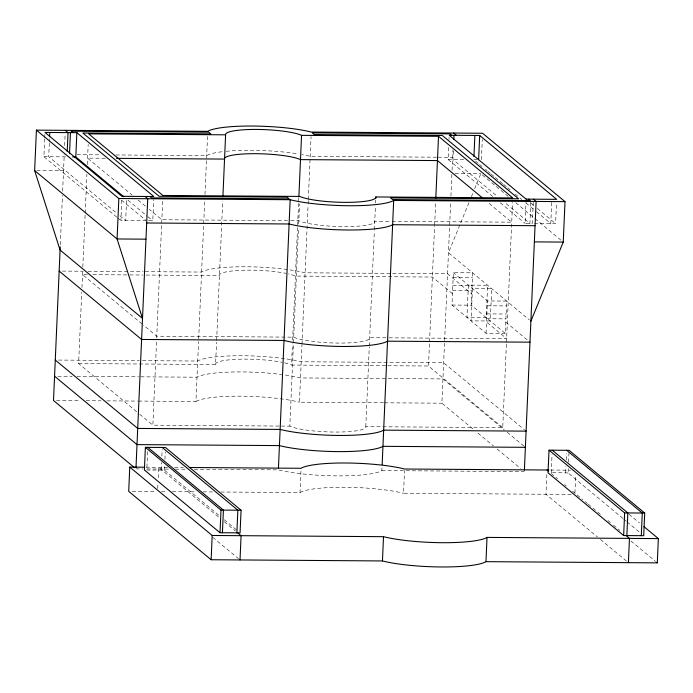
<?xml version="1.0" encoding="UTF-8"?>
<svg xmlns="http://www.w3.org/2000/svg" width="693" height="693" viewBox="0 0 693 693"><rect width="100%" height="100%" fill="white"/><g stroke="black" fill="none" stroke-linecap="round" stroke-linejoin="round"><path stroke-width="0.52" stroke-dasharray="3.46 2.6" d="M116.753 217.134L43.91 156.705L44.69 138.765M44.733 137.716L44.872 134.546M49.316 143.018L48.718 156.739L116.597 213.046M49.368 141.97L49.506 138.799M60.308 244.69L62.465 195.417M62.647 191.129L64.241 154.6M64.64 145.504L65.107 134.892M136.634 411.694L78.621 363.565L81.739 292.203M81.939 287.569L82.649 271.361M82.831 267.048L85.144 214.206M85.187 213.132L86.885 174.307M87.309 164.596L88.184 144.482M146.362 220.746L120.885 220.573L121.76 200.528M126.576 200.563L125.702 220.608L119.906 215.8M148.501 220.764L152.781 220.79L153.699 199.697M147.609 451.68L146.803 470.019L164.458 470.14L219.309 515.644M279.132 426.056L152.876 425.173L156.523 341.762M156.679 338.054L162.708 200.017M157.718 488.53L157.917 483.974M158.186 477.91L158.645 467.299L218.763 517.177M161.252 470.114L161.582 462.569M161.859 456.098L162.145 449.627M164.458 470.14L164.691 464.743M164.934 459.355L165.263 451.801M138.574 401.074L195.946 401.481L198.562 341.571M198.683 338.79L203.664 224.619M203.716 223.536L204.747 199.809M204.981 194.421L207.545 135.88M78.621 363.565L215.575 364.527L216.545 342.281M216.632 340.428L222.713 201.143M385.689 365.713L291.536 365.055L292.463 343.737M292.628 340.029L298.856 197.358M506.384 344.204L502.746 427.616L365.791 426.663A39.414 6.575 2.5 0 1 334.624 432.051A39.414 6.575 2.5 0 1 289.83 426.134L293.434 343.65M293.477 342.723L298.475 228.24M298.657 223.926L299.532 204.011M383.532 402.789L299.454 402.2L301.949 345.079M301.992 344.152L308.073 204.851M308.125 203.768L308.264 200.537M308.307 199.454L311.053 136.608M220.894 492.004L300.026 492.558L301.013 469.811M365.791 426.663L369.274 346.959M369.308 346.032L374.333 230.925M374.385 229.851L375.424 206.055M375.554 203.023L375.684 199.991M194.3 469.282L278.378 469.863A59.122 9.858 2.5 0 0 336.945 475.883A59.122 9.858 2.5 0 0 381.886 470.59L382.025 467.558M571.249 494.447L403.534 493.277L404.53 470.53M502.746 427.616L428.491 366.008L429.461 343.771M429.539 341.918L434.589 226.351M434.632 225.277L435.672 201.55M492.827 196.613L448.128 159.529L448.683 146.864M449.003 139.484L449.099 137.37M472.808 428.837L441.891 403.196L444.508 343.295M444.629 340.514L450.71 201.342M450.944 195.989L451.923 173.493M452.061 170.253L452.962 149.731M453.317 151.117L452.945 159.563L497.643 196.647M505.301 333.437L486.044 333.298L451.975 305.041L453.387 272.687L472.643 272.817L471.231 305.171L505.301 333.437L506.713 301.083L487.448 300.944L453.387 272.687M481.418 159.676L482.302 139.579M486.044 333.298L487.448 300.944M506.47 342.351L512.577 202.46M533.255 202.347L532.337 223.441L525.112 223.397L526.03 202.295M530.847 202.33L529.928 223.423L505.093 202.824M551.715 202.477L550.788 223.57L535.065 210.525M534.39 223.458L555.604 223.605L556.531 202.503M546.829 474.558L545.971 494.274L597.487 537.014M551.238 472.843L552.035 454.504M565.679 472.938L565.964 466.467M566.25 459.996L566.528 453.525M622.938 518.459L568.087 472.955L568.277 468.641M568.563 462.17L569.031 451.386M574.921 492.957L575.718 474.757M468.936 202.72L448.458 252.754L529.279 319.811M471.396 196.708L473.033 192.706M474.67 188.704L480.812 173.692L508.29 196.491M77.088 154.695L100.346 154.86M115.982 154.963L206.679 155.596A59.122 9.858 2.5 0 1 223.016 151.62M436.581 157.207L310.195 156.323A59.122 9.858 2.5 0 0 301.862 154.539M438.184 157.216L452.624 157.311M43.91 156.705L66.97 156.861M448.128 159.529L464.423 159.641M473.813 159.702L478.62 159.737M105.232 158.255L87.587 158.125L132.172 195.114M36.79 170.591L63.539 170.781M455.128 173.51L480.812 173.692M287.586 220.617L161.85 219.733L149.307 209.329M290.644 220.634L298.804 220.695A39.414 6.575 2.5 0 0 343.589 226.611A39.414 6.575 2.5 0 0 374.757 221.223L391.077 221.336M392.099 221.344L511.711 222.176L488.002 202.503M62.37 271.093L83.229 271.24M87.968 271.275L143.217 271.656M145.305 271.673L201.594 272.063A59.122 9.858 2.5 0 1 246.535 266.779A59.122 9.858 2.5 0 1 305.111 272.791L390.592 273.389M392.68 273.397L447.539 273.787L471.725 293.849M87.318 274.627L82.502 274.601L141.987 323.943M93.001 274.671L127.677 274.913M129.721 274.93L142.975 275.017M146.032 275.043L219.456 275.554A39.414 6.575 2.5 0 1 242.619 270.261A39.414 6.575 2.5 0 1 286.079 273.363M453.179 277.538L472.435 277.676M452.824 285.629L472.08 285.759M452.607 290.48L471.872 290.61M451.975 305.041L471.231 305.171M487.24 305.795L506.496 305.934M486.884 313.886L506.141 314.024M486.677 318.737L505.933 318.875M385.992 337.803L369.672 337.69A39.414 6.575 2.5 0 1 338.505 343.078A39.414 6.575 2.5 0 1 293.719 337.162L156.765 336.2L143.477 325.182M389.05 337.829L506.626 338.652L486.529 321.976M58.481 360.065L139.328 360.629M142.463 360.646L197.713 361.036A59.122 9.858 2.5 0 1 242.654 355.743A59.122 9.858 2.5 0 1 301.221 361.755L443.659 362.751L524.384 429.729M387.829 365.722L428.491 366.008M57.779 376.238L72.219 376.342M77.036 376.377L138.626 376.801M140.714 376.819L197.003 377.209A59.122 9.858 2.5 0 1 241.944 371.924A59.122 9.858 2.5 0 1 300.519 377.936L442.948 378.932L504.287 429.816M56.48 400.502L80.215 400.667M86.149 400.71L100.987 400.814M106.921 400.857L137.586 401.065M384.52 402.798L441.891 403.196M281.271 426.074L289.83 426.134M146.006 467.203L167.55 467.359M174.471 467.403L183.376 467.472M550.64 470.036L570.504 470.175M135.941 468.875L142.862 468.918M146.821 468.944L169.568 469.109M175.502 469.144L185.395 469.213M381.886 470.59L524.324 471.586M568.087 472.955L550.008 472.479M132.311 491.38L155.778 491.545M161.547 491.588L166.485 491.623M172.427 491.666L196.162 491.831M203.084 491.874L212.976 491.943M530.777 203.006L534.086 205.752M537.396 208.498L555.604 223.605M475.467 161.079L478.776 163.825M479.608 164.51L482.085 166.571M485.395 169.317L487.058 170.695M487.881 171.379L490.367 173.441M491.19 174.125L494.507 176.871M495.33 177.564L502.78 183.74M503.612 184.425L506.921 187.171M507.744 187.864L510.23 189.925M515.194 194.04L521.82 199.532M525.961 202.971L534.234 209.84M515.783 202.702L534.095 217.905M534.935 218.598L561.573 240.705M500.277 202.789L525.112 223.397M505.795 322.106L527.927 340.48M452.468 293.711L432.371 277.044L295.417 276.083A39.414 6.575 2.5 0 0 288.496 273.891M629.053 514.293L639.492 522.946M623.769 519.152L626.255 521.214M627.087 521.907L640.384 532.934M507.267 432.285L524.021 446.188M551.221 473.484L557.527 478.716M564.613 484.598L566.19 485.906M572.496 491.129L582.735 499.627M585.091 501.585L587.456 503.551M588.244 504.201L591.398 506.817M592.974 508.125L601.637 515.315M607.934 520.538L610.299 522.505M613.452 525.112L619.75 530.344M630.976 541.034L655.587 561.451M477.953 433.116L493.416 445.937M497.089 448.995L520.642 468.529M600.433 539.457L626.931 561.443M138.132 200.06L146.327 206.861M127.945 200.19L146.985 215.982M147.808 216.675L152.781 220.79M121.526 200.147L145.53 220.062M117.576 217.827L120.885 220.573M139.726 414.267L152.876 425.173M224.289 519.776L237.586 530.803M224.281 521.751L235.308 530.899M212.786 537.352L238.548 558.731M215.575 364.527A39.414 6.575 2.5 0 1 238.73 359.234A39.414 6.575 2.5 0 1 282.198 362.335M284.615 362.863A39.414 6.575 2.5 0 1 291.536 365.055M195.946 401.481A59.122 9.858 2.5 0 1 240.887 396.188A59.122 9.858 2.5 0 1 299.454 402.2M226.152 151.291A59.122 9.858 2.5 0 1 298.631 153.976M300.026 492.558A59.122 9.858 2.5 0 1 344.967 487.266A59.122 9.858 2.5 0 1 403.534 493.277M468.373 285.118L466.961 317.472L486.217 317.611L487.629 285.256L468.373 285.118M472.461 288.513L471.049 320.859L490.306 320.998L491.718 288.643L472.461 288.513"/><path stroke-width="1.04" d="M36.417 130.137L118.849 198.527L117.082 238.964L142.507 318.433L60.074 250.043L34.65 170.573L36.417 130.137L207.735 131.332A59.122 9.858 2.5 0 1 252.685 126.039A59.122 9.858 2.5 0 1 311.252 132.06L482.579 133.255L565.012 201.646L563.244 242.082L530.89 321.145M49.593 136.694L49.783 132.476M60.222 246.829L53.508 400.485L134.468 467.654M67.204 151.585L68.027 132.597L65.307 130.336M69.517 153.716L70.435 132.614M123.804 196.76L75.797 156.93L76.854 132.658L44.967 132.441L121.951 196.31L153.837 196.526L76.854 132.658M144.205 467.195L129.756 467.091L128.699 491.354L211.131 559.745L382.458 560.94A59.122 9.858 2.5 0 0 441.025 566.961A59.122 9.858 2.5 0 0 485.966 561.668L657.293 562.863L658.35 538.6L643.962 526.663M136.01 467.351L147.739 198.726L145.01 196.465M145.391 447.349L144.395 470.001L220.019 532.735L240.081 532.874L241.069 510.23L165.445 447.487L145.391 447.349L221.006 510.091L241.069 510.23M222.895 196.829L225.606 134.823A39.414 6.575 2.5 0 1 256.774 129.435A39.414 6.575 2.5 0 1 301.559 135.352L438.513 136.304L512.777 197.912L375.823 196.959A39.414 6.575 2.5 0 1 344.655 202.347A39.414 6.575 2.5 0 1 299.861 196.431L162.907 195.469L88.652 133.862L225.606 134.823M211.131 559.745L212.188 535.481L129.756 467.091M220.019 532.735L221.006 510.091M222.427 532.752L223.415 510.109L147.791 447.366M236.867 532.856L237.855 510.204L162.24 447.47M240.021 559.953L241.077 535.689L237.673 532.856M278.439 468.347L290.168 199.723L118.849 198.527M298.9 196.284L301.559 135.352M375.753 198.475L375.823 196.959M382.155 464.527L393.685 200.442L565.012 201.646M382.458 560.94L383.515 536.677L212.188 535.481M435.81 198.319L438.513 136.304M453.82 139.518L454.002 135.291M473.951 156.54L474.87 135.438M478.62 159.737L479.686 135.473L449.194 135.265L526.637 199.567M485.966 561.668L487.023 537.404L658.35 538.6M524.393 470.071L536.122 201.438L533.393 199.177M549.021 450.173L548.033 472.817L623.648 535.55L643.71 535.698L644.698 513.045L569.083 450.311L549.021 450.173L624.636 512.907L644.698 513.045M623.648 535.55L624.636 512.907M626.862 535.576L627.849 512.933L552.226 450.19M628.404 562.664L629.461 538.4L626.056 535.568M641.302 535.68L642.29 513.028L566.675 450.294M72.583 156.904L75.797 156.93M116.45 158.333L224.549 159.087A39.414 6.575 2.5 0 1 255.708 153.699A39.414 6.575 2.5 0 1 300.502 159.615L437.456 160.568L482.033 197.557M526.169 199.125L556.67 199.341L479.686 135.473M146.673 222.99L289.111 223.986A59.122 9.858 2.5 0 0 347.678 229.998A59.122 9.858 2.5 0 0 392.628 224.714L535.057 225.701M145.972 239.172L117.082 238.964L34.65 170.573M534.355 241.883L563.244 242.082M189.31 467.506L301.083 468.286A59.122 9.858 2.5 0 1 346.024 463.002A59.122 9.858 2.5 0 1 404.591 469.014L548.839 470.019M453.69 133.047L456.41 135.308M451.602 135.282L449.896 133.862L312.274 132.9L314.319 134.598L442.307 135.49L518.607 198.796L390.618 197.903L392.662 199.601L530.284 200.563L528.577 199.142M529.634 341.892L529.972 342.177L387.543 341.181A59.122 9.858 2.5 0 1 342.593 346.465A59.122 9.858 2.5 0 1 284.026 340.454L141.589 339.457L59.156 271.076M525.753 430.864L526.091 431.141L383.653 430.145A59.122 9.858 2.5 0 1 338.712 435.438A59.122 9.858 2.5 0 1 280.145 429.426L137.708 428.43L55.275 360.039M525.043 447.037L525.381 447.323L382.952 446.327A59.122 9.858 2.5 0 1 338.002 451.611A59.122 9.858 2.5 0 1 279.435 445.599L136.997 444.603L54.565 376.221M547.028 470.01L548.518 471.24M656.609 562.3L657.293 562.863M72.843 132.632L71.136 131.22L208.758 132.181L210.802 133.879L82.813 132.987L159.113 196.284L287.11 197.176L289.146 198.874L151.524 197.912L149.827 196.5M393.685 200.442A59.122 9.858 2.5 0 1 348.744 205.734A59.122 9.858 2.5 0 1 290.168 199.723M487.023 537.404A59.122 9.858 2.5 0 1 442.082 542.697A59.122 9.858 2.5 0 1 383.515 536.677"/></g></svg>
